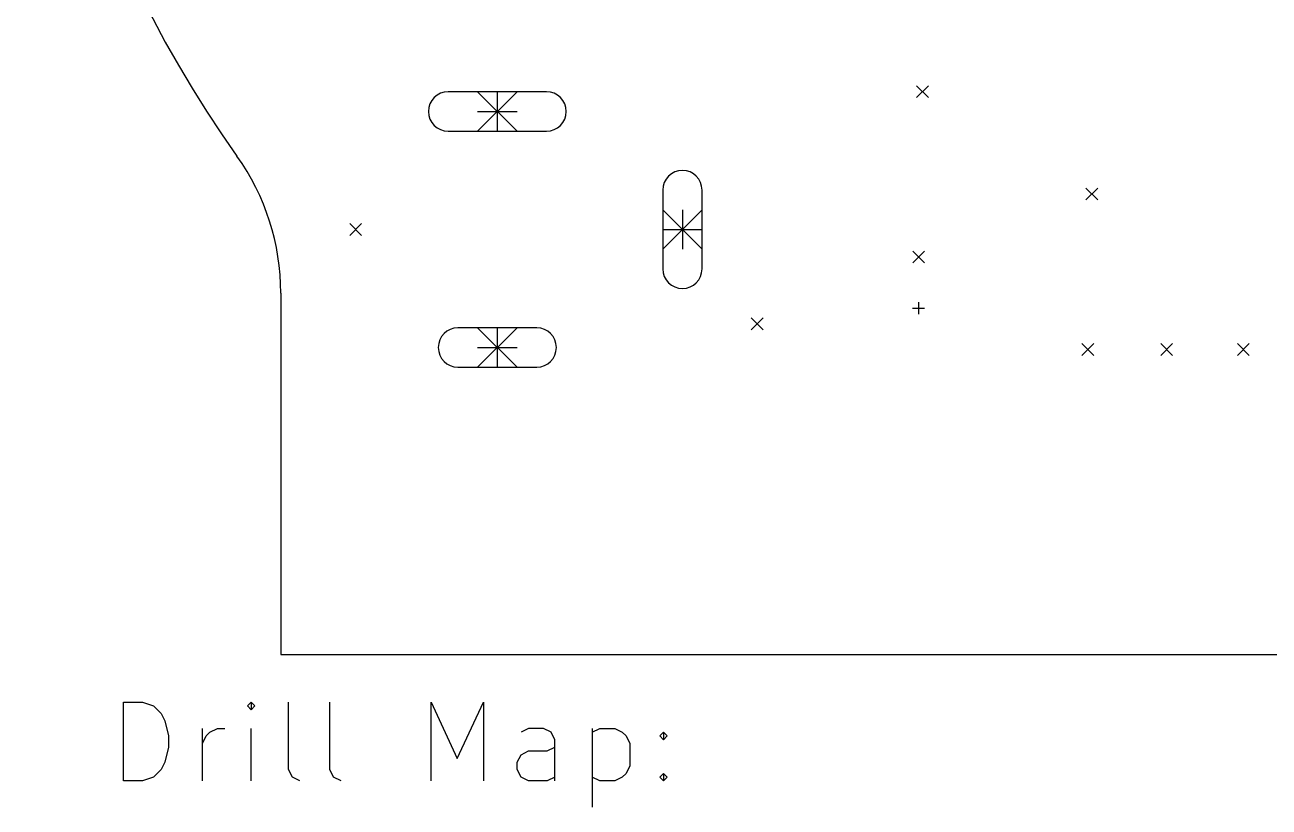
# Model space of a CAD drawing. Extents: x -30.2 to 35.4, y -56.2 to 29.
# Drawn here: x -29 to 2.6, y -33.38 to -13.5 of the extents above; entities that cross this region are included whole.
import ezdxf

# ---------------------------------------------------------------- set-up
doc = ezdxf.new("R2010")
doc.units = 0
doc.layers.add('BLACK', color=7, linetype='CONTINUOUS')

msp = doc.modelspace()

# ---------------------------------------------------------------- linework, layer by layer
at = {"layer": 'BLACK', "linetype": 'CONTINUOUS'}
for p, q in [((-6.35, -15.05), (-6.05, -15.35)), ((-6.05, -15.05), (-6.35, -15.35)), ((-15.75, -15.2), (-18.25, -15.2)), ((-17.5, -15.2), (-16.5, -16.2)), ((-16.5, -15.2), (-17.5, -16.2)), ((-17, -15.2), (-17, -16.2)), ((-17.5, -15.7), (-16.5, -15.7)), ((-18.25, -16.2), (-15.75, -16.2)), ((-2.05, -17.65), (-1.75, -17.95)), ((-1.75, -17.65), (-2.05, -17.95)), ((-12.8, -17.7), (-12.8, -19.7)), ((-11.8, -19.7), (-11.8, -17.7)), ((-12.8, -18.2), (-11.8, -19.2)), ((-11.8, -18.2), (-12.8, -19.2)), ((-12.3, -18.2), (-12.3, -19.2)), ((-20.75, -18.55), (-20.45, -18.85)), ((-20.45, -18.55), (-20.75, -18.85)), ((-12.8, -18.7), (-11.8, -18.7)), ((-6.45, -19.25), (-6.15, -19.55)), ((-6.15, -19.25), (-6.45, -19.55)), ((-22.5, -20.3163), (-22.5, -29.5)), ((-6.4524, -20.7), (-6.1476, -20.7)), ((-6.3, -20.5476), (-6.3, -20.8524)), ((-10.55, -20.95), (-10.25, -21.25)), ((-10.25, -20.95), (-10.55, -21.25)), ((-16, -21.2), (-18, -21.2)), ((-17.5, -21.2), (-16.5, -22.2)), ((-16.5, -21.2), (-17.5, -22.2)), ((-17, -21.2), (-17, -22.2)), ((-17.5, -21.7), (-16.5, -21.7)), ((-2.15, -21.6), (-1.85, -21.9)), ((-1.85, -21.6), (-2.15, -21.9)), ((-0.15, -21.6), (0.15, -21.9)), ((0.15, -21.6), (-0.15, -21.9)), ((1.8, -21.6), (2.1, -21.9)), ((2.1, -21.6), (1.8, -21.9)), ((-18, -22.2), (-16, -22.2)), ((-22.5, -29.5), (22.5, -29.5)), ((-26.4922, -32.7148), (-26.4922, -30.7148)), ((-26.4922, -30.7148), (-26.016, -30.7148)), ((-26.016, -30.7148), (-25.7303, -30.8101)), ((-25.7303, -30.8101), (-25.5398, -31.0006)), ((-23.2541, -30.7148), (-23.3494, -30.8101)), ((-23.3494, -30.8101), (-23.2541, -30.9053)), ((-23.1589, -30.8101), (-23.2541, -30.7148)), ((-23.2541, -30.7148), (-23.2541, -30.9053)), ((-23.2541, -30.9053), (-23.1589, -30.8101)), ((-22.3018, -32.4291), (-22.3018, -30.7148)), ((-21.2541, -32.4291), (-21.2541, -30.7148)), ((-18.6827, -32.7148), (-18.6827, -30.7148)), ((-18.6827, -30.7148), (-18.016, -32.1434)), ((-18.016, -32.1434), (-17.3494, -30.7148)), ((-17.3494, -30.7148), (-17.3494, -32.7148)), ((-25.5398, -31.0006), (-25.4446, -31.191)), ((-25.4446, -31.191), (-25.3494, -31.572)), ((-25.3494, -31.572), (-25.3494, -31.8577)), ((-24.4922, -32.7148), (-24.4922, -31.3815)), ((-24.4922, -31.7625), (-24.397, -31.572)), ((-24.397, -31.572), (-24.3018, -31.4767)), ((-24.3018, -31.4767), (-24.1113, -31.3815)), ((-24.1113, -31.3815), (-23.9208, -31.3815)), ((-23.2541, -32.7148), (-23.2541, -31.3815)), ((-16.2065, -31.3815), (-16.397, -31.4767)), ((-15.8256, -31.3815), (-16.2065, -31.3815)), ((-15.6351, -31.4767), (-15.8256, -31.3815)), ((-15.5398, -31.6672), (-15.6351, -31.4767)), ((-14.5875, -31.3815), (-14.5875, -33.3815)), ((-14.5875, -31.4767), (-14.397, -31.3815)), ((-14.397, -31.3815), (-14.016, -31.3815)), ((-14.016, -31.3815), (-13.8256, -31.4767)), ((-13.8256, -31.4767), (-13.7303, -31.572)), ((-13.7303, -31.572), (-13.6351, -31.7625)), ((-12.8732, -31.572), (-12.7779, -31.4767)), ((-12.7779, -31.6672), (-12.8732, -31.572)), ((-12.7779, -31.4767), (-12.6827, -31.572)), ((-12.7779, -31.4767), (-12.7779, -31.6672)), ((-12.6827, -31.572), (-12.7779, -31.6672)), ((-25.3494, -31.8577), (-25.4446, -32.2386)), ((-15.7303, -31.9529), (-15.5398, -31.8577)), ((-15.5398, -32.7148), (-15.5398, -31.6672)), ((-13.6351, -31.7625), (-13.6351, -32.3339)), ((-16.4922, -32.2386), (-16.397, -32.0482)), ((-16.397, -32.0482), (-16.2065, -31.9529)), ((-16.2065, -31.9529), (-15.7303, -31.9529)), ((-25.5398, -32.4291), (-25.7303, -32.6196)), ((-25.4446, -32.2386), (-25.5398, -32.4291)), ((-22.2065, -32.6196), (-22.3018, -32.4291)), ((-21.1589, -32.6196), (-21.2541, -32.4291)), ((-16.4922, -32.4291), (-16.4922, -32.2386)), ((-16.397, -32.6196), (-16.4922, -32.4291)), ((-13.7303, -32.5244), (-13.8256, -32.6196)), ((-13.6351, -32.3339), (-13.7303, -32.5244)), ((-12.8732, -32.6196), (-12.7779, -32.5244)), ((-12.7779, -32.5244), (-12.6827, -32.6196)), ((-12.7779, -32.5244), (-12.7779, -32.7148)), ((-26.016, -32.7148), (-26.4922, -32.7148)), ((-25.7303, -32.6196), (-26.016, -32.7148)), ((-22.016, -32.7148), (-22.2065, -32.6196)), ((-20.9684, -32.7148), (-21.1589, -32.6196)), ((-16.2065, -32.7148), (-16.397, -32.6196)), ((-15.7303, -32.7148), (-16.2065, -32.7148)), ((-15.5398, -32.6196), (-15.7303, -32.7148)), ((-14.397, -32.7148), (-14.5875, -32.6196)), ((-14.016, -32.7148), (-14.397, -32.7148)), ((-13.8256, -32.6196), (-14.016, -32.7148)), ((-12.7779, -32.7148), (-12.8732, -32.6196)), ((-12.6827, -32.6196), (-12.7779, -32.7148))]:
    msp.add_line(p, q, dxfattribs=at)
at = {"layer": 'BLACK'}
for centre, radius, start, end in [((0, 0), 29, -35.4832, 215.483), ((-18.25, -15.7), 0.5, 90, 270), ((-15.75, -15.7), 0.5, 270, 450), ((-28.5, -20.3162), 5.99997, -0.000086, 35.4833), ((-12.3, -17.7), 0.5, 0, 180), ((-12.3, -19.7), 0.5, 180, 360), ((-18, -21.7), 0.5, 90, 270), ((-16, -21.7), 0.5, 270, 450)]:
    msp.add_arc(centre, radius, start, end, dxfattribs=at)

doc.saveas('drawing.dxf')
